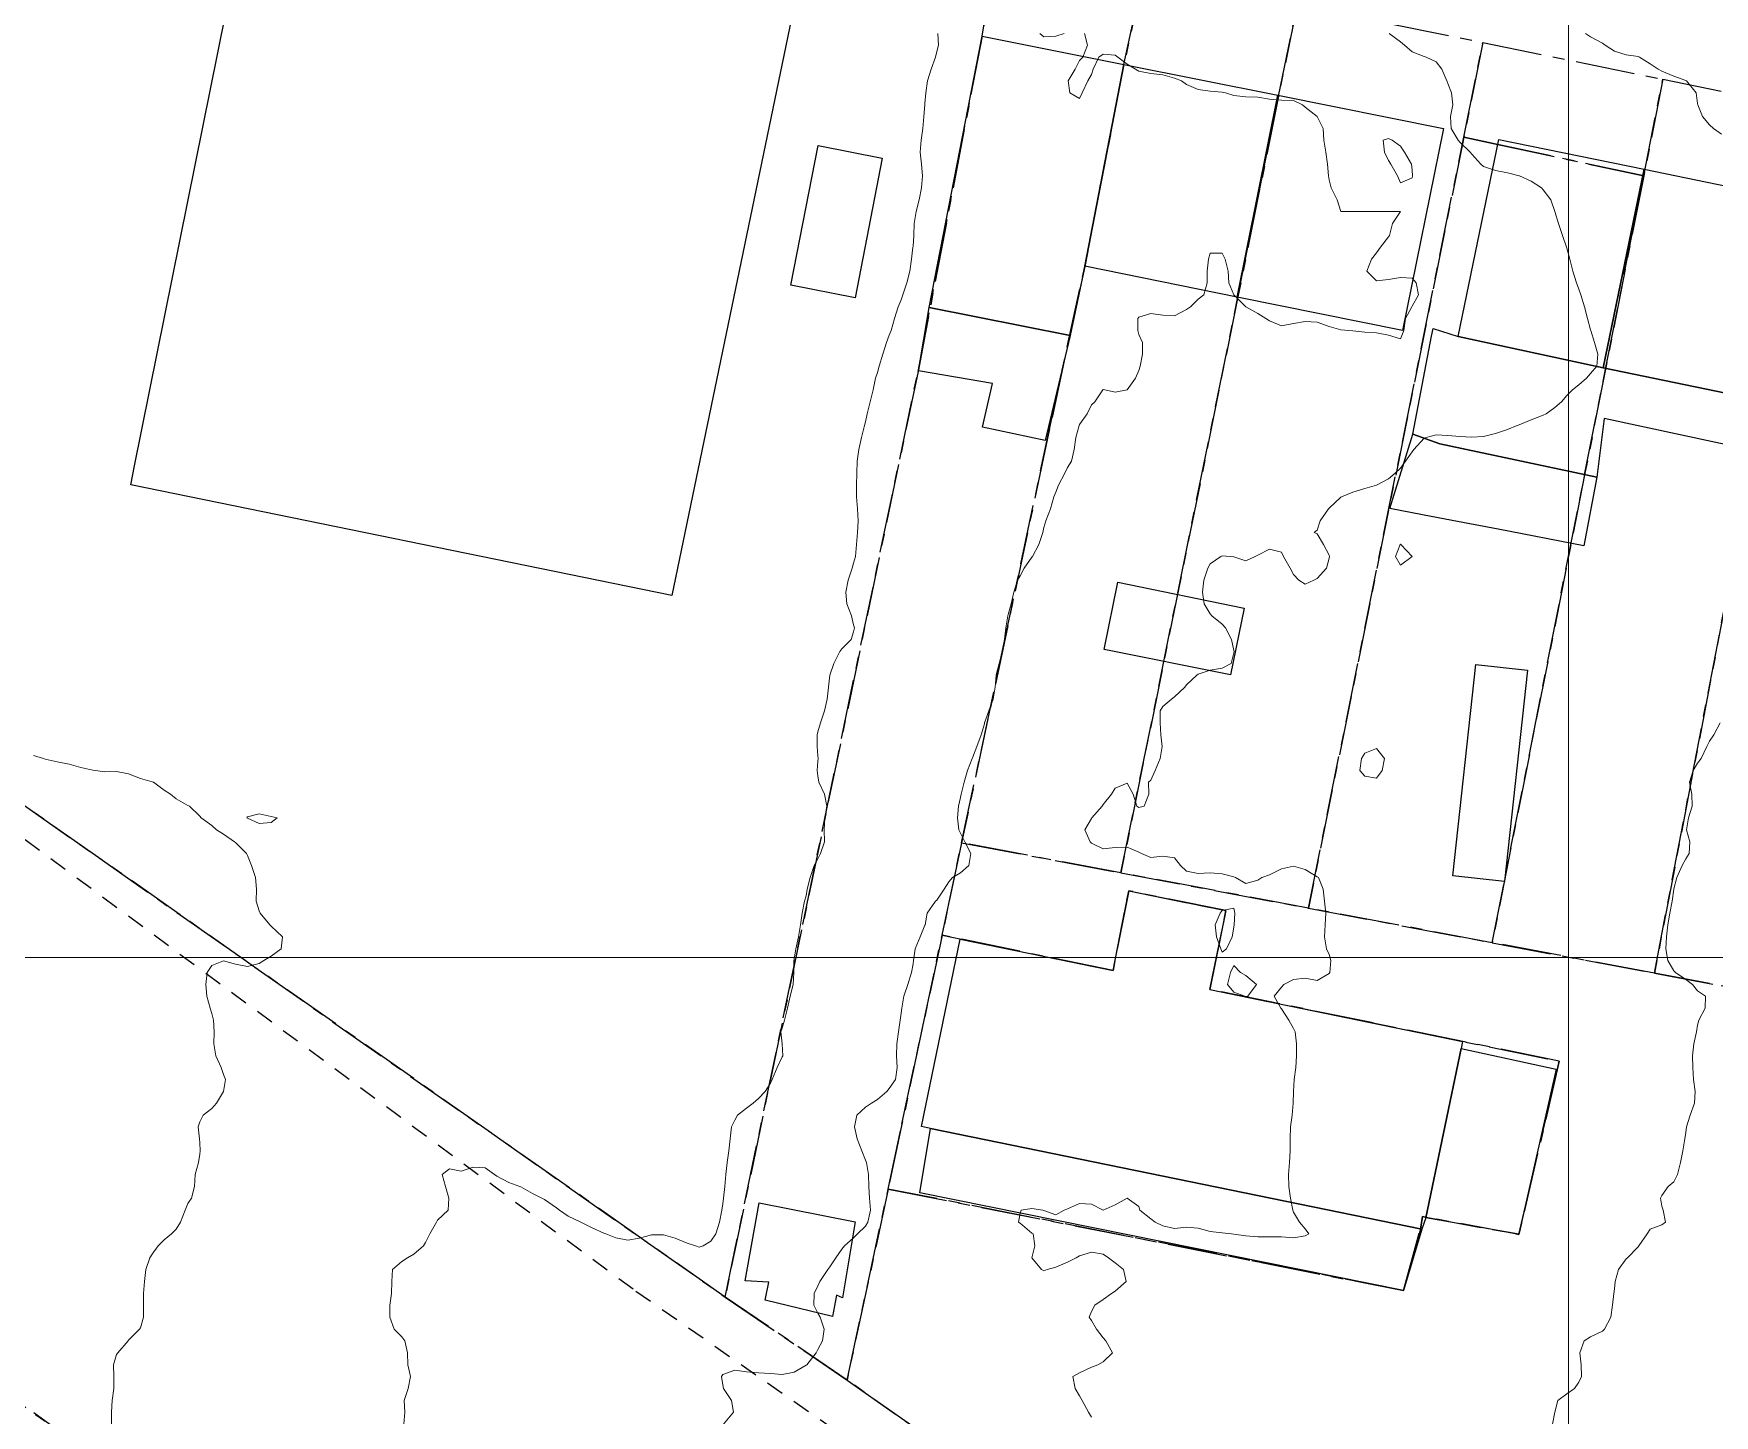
# Model space of a CAD drawing. Header units: centimetres. Extents: x 0 to 642158, y -847 to 649707.
# Drawn here: x 617502.3 to 617573, y 621468.1 to 621526.2 of the extents above; entities that cross this region are included whole.
import ezdxf

# ---------------------------------------------------------------- set-up
doc = ezdxf.new("R2010")
doc.units = ezdxf.units.CM
doc.header["$MEASUREMENT"] = 0
doc.linetypes.add('CENTERX2', pattern=[4, 2.5, -0.5, 0.5, -0.5])
doc.linetypes.add('JIS_02_0.7', pattern=[1.35, 0.75, -0.6])
for name, color, linetype, lineweight in [('MEV_grille', 254, 'Continuous', 9), ('WAL_parcellaire agricole', 7, 'JIS_02_0.7', 25), ('WAL_topographie 0.5', 253, 'Continuous', 20)]:
    doc.layers.add(name, color=color, linetype=linetype, lineweight=lineweight)
doc.layers.add('SPW_batiments', color=7, linetype='Continuous')
doc.layers.add('SPW_parcellaire cadastral', color=7, linetype='CENTERX2', lineweight=25, true_color=0xff0542)

# ---------------------------------------------------------------- blocks, each defined once
blk = doc.blocks.new('*U114')
at = {"layer": 'MEV_grille', "transparency": 33554687}
blk.add_lwpolyline([(-1338.461, 0), (1338.461, 0)], dxfattribs=at)
blk = doc.blocks.new('*U115')
at = {"layer": 'MEV_grille', "color": 0, "linetype": 'ByBlock', "lineweight": -2, "transparency": 16777216}
blk.add_blockref('*U114', (0, -900), dxfattribs=at)
blk = doc.blocks.new('*U112')
at = {"layer": 'MEV_grille', "transparency": 33554687}
blk.add_lwpolyline([(0, 1825.476), (0, -1825.476)], dxfattribs=at)
blk = doc.blocks.new('*U113')
at = {"layer": 'MEV_grille', "color": 0, "linetype": 'ByBlock', "lineweight": -2, "transparency": 16777216}
blk.add_blockref('*U112', (2200, 0), dxfattribs=at)

msp = doc.modelspace()

# ---------------------------------------------------------------- linework, layer by layer
at = {"layer": 'SPW_batiments'}
for points in [[(617534.205, 621527.183), (617534.142, 621526.88), (617529.106, 621502.606), (617506.347, 621507.261), (617506.508, 621508.062), (617511.303, 621531.844), (617534.205, 621527.183)], [(617548.122, 621524.94), (617546.474, 621516.451), (617545.866, 621513.539), (617539.932, 621514.721), (617542.157, 621526.133), (617548.122, 621524.94)], [(617554.598, 621523.645), (617552.885, 621515.157), (617546.474, 621516.451), (617548.122, 621524.94), (617554.598, 621523.645)], [(617561.557, 621522.253), (617559.841, 621513.753), (617552.885, 621515.157), (617554.598, 621523.645), (617561.557, 621522.253)], [(617537.958, 621520.998), (617536.811, 621515.128), (617534.109, 621515.655), (617535.255, 621521.526), (617537.958, 621520.998)], [(617569.998, 621520.531), (617568.282, 621512.181), (617562.186, 621513.494), (617563.89, 621521.786), (617569.998, 621520.531)], [(617576.657, 621519.161), (617575.008, 621510.797), (617574.721, 621510.856), (617568.282, 621512.181), (617569.998, 621520.531), (617576.657, 621519.161)], [(617545.866, 621513.539), (617544.809, 621509.118), (617542.175, 621509.683), (617542.592, 621511.517), (617539.475, 621512.058), (617539.932, 621514.721), (617545.866, 621513.539)], [(617562.186, 621513.494), (617568.282, 621512.181), (617574.721, 621510.856), (617575.008, 621510.797), (617574.709, 621508.671), (617568.325, 621510.054), (617568.009, 621507.586), (617561.409, 621508.986), (617560.275, 621509.385), (617561.061, 621513.506), (617561.124, 621513.836), (617562.186, 621513.494)], [(617563.868, 621505.391), (617561.929, 621505.764), (617560.681, 621506.004), (617559.309, 621506.268), (617560.275, 621509.386), (617561.409, 621508.986), (617568.009, 621507.587), (617567.464, 621504.699), (617563.868, 621505.391)], [(617553.176, 621502.069), (617552.61, 621499.269), (617547.293, 621500.334), (617547.86, 621503.168), (617553.176, 621502.069)], [(617564.132, 621490.57), (617561.949, 621490.808), (617562.918, 621499.701), (617565.101, 621499.463), (617564.132, 621490.57)], [(617552.411, 621489.352), (617551.728, 621486.035), (617562.362, 621483.853), (617562.299, 621483.552), (617560.817, 621476.435), (617560.653, 621475.948), (617539.981, 621480.191), (617539.613, 621480.267), (617541.228, 621488.15), (617547.662, 621486.834), (617548.327, 621490.184), (617552.411, 621489.352)], [(617566.295, 621482.687), (617564.729, 621475.736), (617560.817, 621476.435), (617562.299, 621483.552), (617566.295, 621482.687)], [(617560.653, 621475.948), (617559.879, 621473.37), (617539.529, 621477.483), (617539.981, 621480.191), (617560.653, 621475.948)], [(617536.813, 621476.267), (617536.279, 621473.067), (617536.029, 621473.183), (617535.864, 621472.283), (617533.029, 621472.967), (617533.179, 621473.717), (617532.196, 621473.783), (617532.779, 621477.067), (617536.813, 621476.267)]]:
    msp.add_lwpolyline(points, dxfattribs=at)
at = {"layer": 'SPW_parcellaire cadastral'}
for points in [[(617439.517, 621537.504), (617436.492, 621540.114), (617439.189, 621543.82), (617446.498, 621549.642), (617542.79, 621530.025), (617542.157, 621526.132), (617539.459, 621512.032), (617531.346, 621473.099), (617439.517, 621537.504)], [(617671.264, 621373.869), (617653.06, 621358.485), (617454.636, 621502.88), (617429.077, 621521.494), (617439.517, 621537.504), (617531.346, 621473.099), (617536.473, 621469.607), (617572.364, 621444.35), (617578.348, 621439.835), (617601.291, 621423.317), (617615.532, 621413.339), (617638.572, 621396.229), (617671.264, 621373.869)], [(617541.294, 621492.2), (617540.471, 621488.314), (617538.784, 621480.363), (617538.206, 621477.642), (617536.473, 621469.607), (617531.346, 621473.099), (617539.459, 621512.032), (617542.157, 621526.132), (617542.79, 621530.025), (617548.946, 621528.77), (617548.122, 621524.939), (617546.474, 621516.45), (617544.892, 621509.15), (617541.294, 621492.2)], [(617541.294, 621492.2), (617544.892, 621509.15), (617546.474, 621516.45), (617548.122, 621524.939), (617548.946, 621528.77), (617555.407, 621527.454), (617554.625, 621523.601), (617552.912, 621515.161), (617547.995, 621490.939), (617541.294, 621492.2)], [(617547.995, 621490.939), (617552.912, 621515.161), (617554.625, 621523.601), (617555.407, 621527.454), (617563.217, 621525.863), (617562.414, 621521.878), (617555.883, 621489.455), (617547.995, 621490.939)], [(617562.414, 621521.878), (617563.217, 621525.863), (617570.789, 621524.32), (617569.986, 621520.255), (617563.772, 621521.593), (617562.414, 621521.878)], [(617400.462, 621418.735), (617391.02, 621426.366), (617388.172, 621428.262), (617374.762, 621437.189), (617369.563, 621440.651), (617364.802, 621443.929), (617359.718, 621447.446), (617352.634, 621452.361), (617348.8, 621455.044), (617345.183, 621457.594), (617341.383, 621460.26), (617337.216, 621463.193), (617349.494, 621472.884), (617407.131, 621518.652), (617415.374, 621525.368), (617420.293, 621521.959), (617423.462, 621519.763), (617426.503, 621517.656), (617429.077, 621521.494), (617454.636, 621502.88), (617653.06, 621358.485), (617541.325, 621322.196), (617400.462, 621418.735)], [(617577.36, 621522.982), (617576.604, 621518.887), (617575.057, 621510.821), (617570.433, 621486.718), (617563.609, 621488.002), (617567.5, 621507.684), (617568.392, 621512.192), (617569.986, 621520.255), (617570.789, 621524.32), (617577.36, 621522.982)], [(617577.36, 621522.982), (617584.09, 621521.61), (617583.248, 621517.464), (617581.599, 621509.474), (617576.687, 621485.541), (617570.433, 621486.718), (617575.057, 621510.821), (617576.604, 621518.887), (617577.36, 621522.982)], [(617555.883, 621489.455), (617562.414, 621521.878), (617563.772, 621521.593), (617569.986, 621520.255), (617568.392, 621512.192), (617567.5, 621507.684), (617563.609, 621488.002), (617555.883, 621489.455)], [(617540.471, 621488.314), (617541.294, 621492.2), (617547.995, 621490.939), (617555.883, 621489.455), (617563.609, 621488.002), (617570.433, 621486.718), (617576.687, 621485.541)], [(617573.094, 621447.454), (617572.364, 621444.35), (617536.473, 621469.607), (617538.206, 621477.642), (617559.879, 621473.369), (617560.593, 621475.959), (617560.677, 621476.483), (617564.729, 621475.735), (617566.434, 621483.017), (617551.728, 621486.034), (617552.411, 621489.351), (617548.327, 621490.183), (617547.662, 621486.833), (617540.471, 621488.314)], [(617540.471, 621488.314), (617547.662, 621486.833), (617548.327, 621490.183), (617552.411, 621489.351), (617551.728, 621486.034), (617566.434, 621483.017), (617564.729, 621475.735), (617560.677, 621476.483), (617560.593, 621475.959), (617559.879, 621473.369), (617538.206, 621477.642), (617538.784, 621480.363), (617540.471, 621488.314)]]:
    msp.add_lwpolyline(points, dxfattribs=at)
at = {"layer": 'WAL_parcellaire agricole'}
msp.add_lwpolyline([(617414.992, 621524.534), (617429.092, 621515.736), (617438.79, 621539.137), (617452.288, 621548.438), (617468.788, 621545.69), (617466.539, 621538.69), (617459.539, 621540.189), (617457.99, 621531.639), (617461.04, 621529.69), (617457.391, 621525.239), (617527.597, 621473.348), (617628.904, 621402.76), (617639.105, 621395.562), (617672.807, 621373.966)], dxfattribs=at)
at = {"layer": 'WAL_topographie 0.5'}
for points in [[(617540.293, 621526.25), (617540.317, 621525.75), (617540.25, 621525.493), (617540.192, 621525.25), (617540.015, 621524.75), (617539.862, 621524.25), (617539.782, 621523.75), (617539.75, 621523.306), (617539.746, 621523.25), (617539.702, 621522.75), (617539.658, 621522.25), (617539.591, 621521.75), (617539.554, 621521.25), (617539.604, 621520.75), (617539.649, 621520.25), (617539.601, 621519.75), (617539.501, 621519.25), (617539.382, 621518.75), (617539.292, 621518.25), (617539.278, 621517.75), (617539.25, 621517.288), (617539.248, 621517.25), (617539.183, 621516.75), (617539.114, 621516.25), (617538.996, 621515.75), (617538.827, 621515.25), (617538.75, 621515.041), (617538.622, 621514.75), (617538.475, 621514.25), (617538.325, 621513.75), (617538.25, 621513.553), (617538.128, 621513.25), (617537.974, 621512.75), (617537.821, 621512.25), (617537.75, 621511.985), (617537.673, 621511.75), (617537.57, 621511.25), (617537.452, 621510.75), (617537.321, 621510.25), (617537.25, 621509.906), (617537.207, 621509.75), (617537.086, 621509.25), (617536.967, 621508.75), (617536.897, 621508.25), (617536.888, 621507.75), (617536.872, 621507.25), (617536.876, 621506.75), (617536.918, 621506.25), (617536.94, 621505.75), (617536.914, 621505.25), (617536.879, 621504.75), (617536.823, 621504.25), (617536.75, 621503.967), (617536.688, 621503.75), (617536.526, 621503.25), (617536.425, 621502.75), (617536.47, 621502.25), (617536.657, 621501.75), (617536.75, 621501.375), (617536.783, 621501.25), (617536.75, 621501.073), (617536.654, 621500.75), (617536.25, 621500.367), (617536.172, 621500.25), (617535.921, 621499.75), (617535.75, 621499.25), (617535.75, 621499.25), (617535.7, 621498.75), (617535.64, 621498.25), (617535.522, 621497.75), (617535.357, 621497.25), (617535.25, 621496.875), (617535.217, 621496.75), (617535.218, 621496.25), (617535.25, 621495.861), (617535.265, 621495.75), (617535.25, 621495.639), (617535.218, 621495.25), (617535.25, 621495.016), (617535.291, 621494.75), (617535.525, 621494.25), (617535.622, 621493.75), (617535.539, 621493.25), (617535.519, 621492.75), (617535.521, 621492.25), (617535.354, 621491.75), (617535.25, 621491.527), (617535.085, 621491.25), (617534.918, 621490.75), (617534.802, 621490.25), (617534.75, 621489.979), (617534.685, 621489.75), (617534.592, 621489.25), (617534.519, 621488.75), (617534.436, 621488.25), (617534.327, 621487.75), (617534.25, 621487.31), (617534.234, 621487.25), (617534.236, 621486.75), (617534.204, 621486.25), (617534.082, 621485.75), (617533.975, 621485.25), (617533.837, 621484.75), (617533.75, 621484.406), (617533.694, 621484.25), (617533.75, 621483.75), (617533.75, 621483.75), (617533.771, 621483.25), (617533.75, 621483.2), (617533.536, 621482.75), (617533.319, 621482.25), (617533.25, 621482.093), (617533.035, 621481.75), (617532.75, 621481.444), (617532.522, 621481.25), (617532.25, 621481.037), (617531.871, 621480.75), (617531.75, 621480.54), (617531.619, 621480.25), (617531.556, 621479.75), (617531.497, 621479.25), (617531.434, 621478.75), (617531.376, 621478.25), (617531.329, 621477.75), (617531.278, 621477.25), (617531.25, 621477.023), (617531.214, 621476.75), (617531.111, 621476.25), (617530.949, 621475.75), (617530.75, 621475.441), (617530.429, 621475.25), (617530.25, 621475.201), (617530.099, 621475.25), (617529.75, 621475.365), (617529.25, 621475.569), (617528.75, 621475.71), (617528.25, 621475.709), (617527.75, 621475.577), (617527.25, 621475.492), (617526.75, 621475.595), (617526.331, 621475.75), (617526.25, 621475.78), (617525.75, 621476.003), (617525.275, 621476.25), (617525.25, 621476.263), (617524.75, 621476.5), (617524.377, 621476.75), (617524.25, 621476.852), (617523.75, 621477.194), (617523.638, 621477.25), (617523.25, 621477.447), (617522.75, 621477.736), (617522.712, 621477.75), (617522.25, 621477.92), (617521.75, 621478.183), (617521.639, 621478.25), (617521.25, 621478.526), (617520.75, 621478.562), (617520.25, 621478.39), (617519.75, 621478.487), (617519.45, 621478.25), (617519.583, 621477.75), (617519.721, 621477.25), (617519.697, 621476.75), (617519.25, 621476.325), (617519.21, 621476.25), (617518.928, 621475.75), (617518.75, 621475.387), (617518.653, 621475.25), (617518.25, 621474.903), (617517.988, 621474.75), (617517.75, 621474.594), (617517.357, 621474.25), (617517.327, 621473.75), (617517.31, 621473.25), (617517.25, 621472.75), (617517.25, 621472.25), (617517.425, 621471.75), (617517.75, 621471.425), (617517.867, 621471.25), (617517.981, 621470.75), (617518, 621470.25), (617518.112, 621469.75), (617518.009, 621469.25), (617517.852, 621468.75), (617517.87, 621468.25), (617517.828, 621467.75)], [(617546.464, 621526.25), (617546.592, 621525.75), (617546.39, 621525.25), (617546.25, 621525.104), (617546.073, 621524.75), (617545.773, 621524.25), (617545.85, 621523.75), (617546.25, 621523.515), (617546.364, 621523.75), (617546.6, 621524.25), (617546.75, 621524.515), (617546.821, 621524.75), (617547.071, 621525.25), (617547.25, 621525.375), (617547.75, 621525.327), (617547.866, 621525.25), (617548.25, 621524.96), (617548.614, 621524.75), (617548.75, 621524.656), (617549.25, 621524.566), (617549.75, 621524.502), (617550.25, 621524.366), (617550.538, 621524.25), (617550.75, 621524.104), (617551.25, 621523.887), (617551.75, 621523.813), (617552.25, 621523.782), (617552.387, 621523.75), (617552.75, 621523.629), (617553.25, 621523.576), (617553.75, 621523.564), (617554.25, 621523.476), (617554.75, 621523.442), (617555.25, 621523.426), (617555.63, 621523.25), (617555.75, 621523.143), (617556.25, 621522.75), (617556.25, 621522.75), (617556.5, 621522.25), (617556.533, 621521.75), (617556.614, 621521.25), (617556.682, 621520.75), (617556.726, 621520.25), (617556.75, 621520.083), (617556.841, 621519.75), (617557.083, 621519.25), (617557.25, 621518.75), (617557.75, 621518.75), (617558.25, 621518.75), (617558.75, 621518.75), (617559.25, 621518.75), (617559.75, 621518.75), (617559.75, 621518.75), (617559.75, 621518.75), (617559.417, 621518.25), (617559.286, 621517.75), (617559.25, 621517.691), (617558.909, 621517.25), (617558.75, 621517.017), (617558.528, 621516.75), (617558.344, 621516.25), (617558.75, 621515.844), (617559.25, 621515.898), (617559.75, 621515.982), (617560.25, 621515.954), (617560.417, 621515.75), (617560.508, 621515.25), (617560.25, 621514.779), (617560.229, 621514.75), (617559.96, 621514.25), (617559.895, 621513.75), (617559.75, 621513.404), (617559.25, 621513.556), (617558.75, 621513.659), (617558.25, 621513.685), (617557.75, 621513.737), (617557.583, 621513.75), (617557.25, 621513.782), (617556.75, 621513.921), (617556.25, 621514.097), (617555.75, 621514.136), (617555.25, 621514.052), (617554.75, 621513.954), (617554.25, 621514.156), (617554.083, 621514.25), (617553.75, 621514.464), (617553.25, 621514.75), (617553.25, 621514.75), (617552.75, 621515.25), (617552.75, 621515.25), (617552.536, 621515.75), (617552.5, 621516.25), (617552.375, 621516.75), (617552.25, 621517), (617551.75, 621517), (617551.683, 621516.75), (617551.625, 621516.25), (617551.625, 621515.75), (617551.481, 621515.25), (617551.25, 621515.063), (617550.917, 621514.75), (617550.75, 621514.636), (617550.25, 621514.365), (617549.75, 621514.393), (617549.25, 621514.466), (617548.75, 621514.318), (617548.7, 621514.25), (617548.704, 621513.75), (617548.75, 621513.583), (617548.9, 621513.25), (617548.895, 621512.75), (617548.81, 621512.25), (617548.75, 621512.062), (617548.603, 621511.75), (617548.25, 621511.25), (617548.25, 621511.25), (617547.75, 621511.159), (617547.321, 621511.25), (617547.25, 621511.271), (617547.236, 621511.25), (617546.891, 621510.75), (617546.75, 621510.618), (617546.574, 621510.25), (617546.25, 621509.799), (617546.231, 621509.75), (617546.098, 621509.25), (617546.024, 621508.75), (617545.92, 621508.25), (617545.75, 621507.987), (617545.635, 621507.75), (617545.363, 621507.25), (617545.25, 621506.947), (617545.177, 621506.75), (617545.03, 621506.25), (617544.831, 621505.75), (617544.75, 621505.467), (617544.708, 621505.25), (617544.542, 621504.75), (617544.27, 621504.25), (617544.25, 621504.218), (617543.925, 621503.75), (617543.75, 621503.433), (617543.648, 621503.25), (617543.487, 621502.75), (617543.38, 621502.25), (617543.25, 621501.8), (617543.238, 621501.75), (617543.16, 621501.25), (617543.091, 621500.75), (617542.994, 621500.25), (617542.871, 621499.75), (617542.75, 621499.271), (617542.745, 621499.25), (617542.71, 621498.75), (617542.627, 621498.25), (617542.432, 621497.75), (617542.262, 621497.25), (617542.25, 621497.214), (617542.114, 621496.75), (617541.934, 621496.25), (617541.75, 621495.783), (617541.736, 621495.75), (617541.545, 621495.25), (617541.401, 621494.75), (617541.277, 621494.25), (617541.25, 621494.114), (617541.167, 621493.75), (617541.116, 621493.25), (617541.174, 621492.75), (617541.25, 621492.604), (617541.434, 621492.25), (617541.677, 621491.75), (617541.599, 621491.25), (617541.25, 621490.944), (617540.908, 621490.75), (617540.75, 621490.564), (617540.557, 621490.25), (617540.25, 621489.797), (617540.199, 621489.75), (617539.845, 621489.25), (617539.756, 621488.75), (617539.75, 621488.738), (617539.546, 621488.25), (617539.344, 621487.75), (617539.276, 621487.25), (617539.25, 621487.11), (617539.187, 621486.75), (617539.027, 621486.25), (617538.869, 621485.75), (617538.772, 621485.25), (617538.75, 621485.044), (617538.715, 621484.75), (617538.644, 621484.25), (617538.571, 621483.75), (617538.554, 621483.25), (617538.586, 621482.75), (617538.513, 621482.25), (617538.25, 621481.873), (617538.147, 621481.75), (617537.75, 621481.413), (617537.496, 621481.25), (617537.25, 621481.081), (617536.885, 621480.75), (617536.781, 621480.25), (617536.9, 621479.75), (617537.097, 621479.25), (617537.25, 621478.857), (617537.288, 621478.75), (617537.375, 621478.25), (617537.385, 621477.75), (617537.416, 621477.25), (617537.457, 621476.75), (617537.355, 621476.25), (617537.25, 621476.075), (617536.921, 621475.75), (617536.75, 621475.595), (617536.368, 621475.25), (617536.25, 621475.112), (617536.003, 621474.75), (617535.75, 621474.375), (617535.667, 621474.25), (617535.335, 621473.75), (617535.25, 621473.568), (617535.089, 621473.25), (617535.079, 621472.75), (617535.25, 621472.426), (617535.348, 621472.25), (617535.512, 621471.75), (617535.445, 621471.25), (617535.25, 621470.886), (617535.175, 621470.75), (617534.787, 621470.25), (617534.75, 621470.226), (617534.25, 621469.942), (617533.75, 621469.843), (617533.25, 621469.877), (617532.75, 621469.91), (617532.25, 621469.953), (617531.75, 621470.019), (617531.25, 621469.84), (617531.189, 621469.75), (617531.25, 621469.4), (617531.284, 621469.25), (617531.618, 621468.75), (617531.696, 621468.25), (617531.279, 621467.75)], [(617559.28, 621526.25), (617559.75, 621525.896), (617559.919, 621525.75), (617560.25, 621525.467), (617560.75, 621525.28), (617560.833, 621525.25), (617561.25, 621525.053), (617561.497, 621524.75), (617561.701, 621524.25), (617561.75, 621524.135), (617561.902, 621523.75), (617561.959, 621523.25), (617561.863, 621522.75), (617561.889, 621522.25), (617562.177, 621521.75), (617562.25, 621521.673), (617562.687, 621521.25), (617562.75, 621521.163), (617563.132, 621520.75), (617563.25, 621520.652), (617563.75, 621520.482), (617564.25, 621520.377), (617564.75, 621520.253), (617564.763, 621520.25), (617565.25, 621520.033), (617565.69, 621519.75), (617565.75, 621519.674), (617566.081, 621519.25), (617566.25, 621518.75), (617566.25, 621518.75), (617566.394, 621518.25), (617566.569, 621517.75), (617566.742, 621517.25), (617566.75, 621517.221), (617566.875, 621516.75), (617567.004, 621516.25), (617567.158, 621515.75), (617567.25, 621515.488), (617567.335, 621515.25), (617567.488, 621514.75), (617567.623, 621514.25), (617567.75, 621513.779), (617567.758, 621513.75), (617567.917, 621513.25), (617568.048, 621512.75), (617568.006, 621512.25), (617567.75, 621511.936), (617567.583, 621511.75), (617567.25, 621511.467), (617566.987, 621511.25), (617566.75, 621511.019), (617566.522, 621510.75), (617566.25, 621510.514), (617565.882, 621510.25), (617565.75, 621510.192), (617565.25, 621509.989), (617564.75, 621509.784), (617564.662, 621509.75), (617564.25, 621509.591), (617563.75, 621509.417), (617563.25, 621509.295), (617562.75, 621509.268), (617562.25, 621509.292), (617561.75, 621509.336), (617561.25, 621509.363), (617560.827, 621509.25), (617560.75, 621509.222), (617560.318, 621508.75), (617560.25, 621508.647), (617559.971, 621508.25), (617559.75, 621507.955), (617559.523, 621507.75), (617559.25, 621507.517), (617558.75, 621507.25), (617558.75, 621507.25), (617558.25, 621507.105), (617557.75, 621506.958), (617557.274, 621506.75), (617557.25, 621506.738), (617556.75, 621506.28), (617556.724, 621506.25), (617556.368, 621505.75), (617556.25, 621505.35), (617556.125, 621505.25), (617556.25, 621505.204), (617556.52, 621504.75), (617556.75, 621504.303), (617556.762, 621504.25), (617556.75, 621504.173), (617556.644, 621503.75), (617556.25, 621503.323), (617556.11, 621503.25), (617555.75, 621503.083), (617555.477, 621503.25), (617555.25, 621503.484), (617555.111, 621503.75), (617554.831, 621504.25), (617554.75, 621504.425), (617554.25, 621504.559), (617553.75, 621504.302), (617553.635, 621504.25), (617553.25, 621504.058), (617552.75, 621504.233), (617552.583, 621504.25), (617552.25, 621504.276), (617552.2, 621504.25), (617551.75, 621503.94), (617551.644, 621503.75), (617551.486, 621503.25), (617551.429, 621502.75), (617551.495, 621502.25), (617551.75, 621501.836), (617551.824, 621501.75), (617552.25, 621501.405), (617552.391, 621501.25), (617552.644, 621500.75), (617552.75, 621500.292), (617552.756, 621500.25), (617552.75, 621500.194), (617552.629, 621499.75), (617552.25, 621499.545), (617551.75, 621499.47), (617551.25, 621499.294), (617551.19, 621499.25), (617550.75, 621498.843), (617550.679, 621498.75), (617550.25, 621498.345), (617550.125, 621498.25), (617549.75, 621497.932), (617549.65, 621497.75), (617549.643, 621497.25), (617549.679, 621496.75), (617549.731, 621496.25), (617549.65, 621495.75), (617549.434, 621495.25), (617549.25, 621494.838), (617549.15, 621494.75), (617549.173, 621494.25), (617548.972, 621493.75), (617548.75, 621493.694), (617548.67, 621493.75), (617548.511, 621494.25), (617548.25, 621494.712), (617547.75, 621494.5), (617547.596, 621494.25), (617547.25, 621493.811), (617547.201, 621493.75), (617546.764, 621493.25), (617546.75, 621493.226), (617546.472, 621492.75), (617546.701, 621492.25), (617546.75, 621492.195), (617547.25, 621491.95), (617547.75, 621492.005), (617548.25, 621492.021), (617548.75, 621491.81), (617548.859, 621491.75), (617549.25, 621491.59), (617549.75, 621491.636), (617550.25, 621491.578), (617550.494, 621491.25), (617550.75, 621491.011), (617551.25, 621490.917), (617551.75, 621490.939), (617552.25, 621490.902), (617552.75, 621490.768), (617552.817, 621490.75), (617553.25, 621490.49), (617553.75, 621490.638), (617553.923, 621490.75), (617554.25, 621490.862), (617554.75, 621491.102), (617555.25, 621491.219), (617555.75, 621491.075), (617556.25, 621490.778), (617556.303, 621490.75), (617556.5, 621490.25), (617556.553, 621489.75), (617556.617, 621489.25), (617556.583, 621488.75), (617556.553, 621488.25), (617556.645, 621487.75), (617556.75, 621487.51), (617556.822, 621487.25), (617556.776, 621486.75), (617556.75, 621486.704), (617556.25, 621486.408), (617555.75, 621486.507), (617555.25, 621486.451), (617554.841, 621486.25), (617554.75, 621486.125), (617554.44, 621485.75), (617554.726, 621485.25), (617554.75, 621485.222), (617555.054, 621484.75), (617555.25, 621484.395), (617555.325, 621484.25), (617555.375, 621483.75), (617555.375, 621483.25), (617555.345, 621482.75), (617555.282, 621482.25), (617555.25, 621481.75), (617555.25, 621481.749), (617555.24, 621481.25), (617555.191, 621480.75), (617555.127, 621480.25), (617555.106, 621479.75), (617555.112, 621479.25), (617555.087, 621478.75), (617555.048, 621478.25), (617555.058, 621477.75), (617555.121, 621477.25), (617555.227, 621476.75), (617555.25, 621476.667), (617555.5, 621476.25), (617555.75, 621475.972), (617555.893, 621475.75), (617555.75, 621475.667), (617555.25, 621475.589), (617554.75, 621475.637), (617554.25, 621475.636), (617553.75, 621475.628), (617553.25, 621475.667), (617552.75, 621475.739), (617552.639, 621475.75), (617552.25, 621475.792), (617551.75, 621475.85), (617551.25, 621475.992), (617550.75, 621476.032), (617550.25, 621475.982), (617549.75, 621476.096), (617549.436, 621476.25), (617549.25, 621476.386), (617548.786, 621476.75), (617548.75, 621476.904), (617548.25, 621477.25), (617547.75, 621476.977), (617547.25, 621476.75), (617547.25, 621476.75), (617547.25, 621476.75), (617546.75, 621477), (617546.25, 621477.037), (617545.75, 621476.806), (617545.6, 621476.75), (617545.25, 621476.55), (617544.75, 621476.735), (617544.708, 621476.75), (617544.25, 621476.825), (617543.792, 621476.75), (617543.75, 621476.625), (617543.692, 621476.25), (617543.75, 621476.2), (617544.25, 621475.785), (617544.298, 621475.75), (617544.367, 621475.25), (617544.25, 621474.75), (617544.65, 621474.25), (617544.75, 621474.196), (617544.887, 621474.25), (617545.25, 621474.353), (617545.75, 621474.563), (617546.11, 621474.75), (617546.25, 621474.83), (617546.75, 621474.985), (617547.25, 621474.906), (617547.477, 621474.75), (617547.75, 621474.539), (617548.101, 621474.25), (617548.217, 621473.75), (617547.75, 621473.346), (617547.599, 621473.25), (617547.25, 621472.994), (617546.895, 621472.75), (617546.75, 621472.485), (617546.657, 621472.25), (617546.75, 621472.117), (617546.97, 621471.75), (617547.25, 621471.382), (617547.356, 621471.25), (617547.638, 621470.75), (617547.25, 621470.372), (617547.023, 621470.25), (617546.75, 621470.143), (617546.25, 621469.91), (617545.967, 621469.75), (617546.067, 621469.25), (617546.25, 621468.944), (617546.371, 621468.75), (617546.632, 621468.25), (617546.75, 621468.052)], [(617544.59, 621526.25), (617544.75, 621526.107), (617545.25, 621526.134), (617545.604, 621526.25)], [(617567.542, 621526.25), (617567.75, 621526.097), (617568.25, 621525.841), (617568.365, 621525.75), (617568.75, 621525.494), (617569.25, 621525.341), (617569.75, 621525.273), (617569.801, 621525.25), (617570.25, 621524.968), (617570.598, 621524.75), (617570.75, 621524.657), (617571.25, 621524.454), (617571.75, 621524.271), (617571.786, 621524.25), (617572.196, 621523.75), (617572.25, 621523.296), (617572.255, 621523.25), (617572.453, 621522.75), (617572.75, 621522.395), (617572.913, 621522.25), (617573.25, 621522.007)], [(617560.26, 621520.25), (617560.25, 621520.167), (617559.75, 621519.964), (617559.625, 621520.25), (617559.35, 621520.75), (617559.25, 621520.904), (617559.077, 621521.25), (617559.031, 621521.75), (617559.25, 621521.828), (617559.402, 621521.75), (617559.75, 621521.5), (617559.92, 621521.25), (617560.221, 621520.75), (617560.25, 621520.5), (617560.26, 621520.25)], [(617560.25, 621504.25), (617560.25, 621504.25), (617559.75, 621503.886), (617559.55, 621504.25), (617559.736, 621504.75), (617559.75, 621504.761), (617559.771, 621504.75), (617560.25, 621504.25), (617560.25, 621504.25)], [(617573.199, 621497.25), (617572.936, 621496.75), (617572.75, 621496.485), (617572.643, 621496.25), (617572.398, 621495.75), (617572.25, 621495.559), (617572.064, 621495.25), (617571.915, 621494.75), (617572.006, 621494.25), (617572.027, 621493.75), (617571.862, 621493.25), (617571.785, 621492.75), (617571.922, 621492.25), (617571.899, 621491.75), (617571.75, 621491.529), (617571.602, 621491.25), (617571.372, 621490.75), (617571.25, 621490.264), (617571.247, 621490.25), (617571.18, 621489.75), (617571.083, 621489.25), (617570.994, 621488.75), (617570.943, 621488.25), (617570.918, 621487.75), (617571.003, 621487.25), (617571.25, 621486.812), (617571.316, 621486.75), (617571.75, 621486.451), (617572.032, 621486.25), (617572.25, 621485.977), (617572.583, 621485.75), (617572.571, 621485.25), (617572.297, 621484.75), (617572.25, 621484.536), (617572.202, 621484.25), (617572.093, 621483.75), (617572.033, 621483.25), (617572.051, 621482.75), (617572.076, 621482.25), (617572.148, 621481.75), (617572.125, 621481.25), (617571.941, 621480.75), (617571.778, 621480.25), (617571.75, 621480.019), (617571.71, 621479.75), (617571.63, 621479.25), (617571.534, 621478.75), (617571.406, 621478.25), (617571.25, 621477.942), (617571.007, 621477.75), (617570.75, 621477.37), (617570.694, 621477.25), (617570.75, 621476.917), (617570.802, 621476.75), (617570.897, 621476.25), (617570.75, 621476.136), (617570.25, 621475.958), (617570.125, 621475.75), (617569.782, 621475.25), (617569.75, 621475.212), (617569.299, 621474.75), (617569.25, 621474.7), (617568.917, 621474.25), (617568.778, 621473.75), (617568.75, 621473.45), (617568.721, 621473.25), (617568.665, 621472.75), (617568.6, 621472.25), (617568.329, 621471.75), (617568.25, 621471.656), (617567.75, 621471.421), (617567.477, 621471.25), (617567.297, 621470.75), (617567.356, 621470.25), (617567.367, 621469.75), (617567.25, 621469.517), (617567.072, 621469.25), (617566.75, 621469.02), (617566.372, 621468.75), (617566.25, 621468.25), (617566.25, 621468.25), (617566.15, 621467.75)], [(617502.25, 621495.878), (617502.682, 621495.75), (617502.75, 621495.723), (617503.25, 621495.616), (617503.75, 621495.516), (617504.25, 621495.377), (617504.75, 621495.26), (617504.857, 621495.25), (617505.25, 621495.183), (617505.75, 621495.201), (617506.25, 621495.111), (617506.75, 621494.914), (617507.25, 621494.771), (617507.306, 621494.75), (617507.75, 621494.417), (617508.013, 621494.25), (617508.25, 621494.046), (617508.75, 621493.775), (617508.817, 621493.75), (617509.25, 621493.317), (617509.306, 621493.25), (617509.75, 621492.93), (617509.955, 621492.75), (617510.25, 621492.564), (617510.708, 621492.25), (617510.75, 621492.221), (617511.221, 621491.75), (617511.25, 621491.673), (617511.427, 621491.25), (617511.595, 621490.75), (617511.636, 621490.25), (617511.625, 621489.75), (617511.75, 621489.341), (617511.792, 621489.25), (617512.202, 621488.75), (617512.25, 621488.7), (617512.724, 621488.25), (617512.675, 621487.75), (617512.25, 621487.435), (617511.938, 621487.25), (617511.75, 621487.13), (617511.25, 621487.007), (617510.75, 621487.097), (617510.25, 621487.232), (617509.75, 621487.04), (617509.554, 621486.75), (617509.506, 621486.25), (617509.546, 621485.75), (617509.684, 621485.25), (617509.75, 621485.028), (617509.827, 621484.75), (617509.858, 621484.25), (617509.846, 621483.75), (617509.923, 621483.25), (617510.147, 621482.75), (617510.25, 621482.464), (617510.331, 621482.25), (617510.25, 621481.75), (617510.25, 621481.75), (617509.946, 621481.25), (617509.75, 621481.021), (617509.389, 621480.75), (617509.25, 621480.472), (617509.187, 621480.25), (617509.239, 621479.75), (617509.25, 621479.583), (617509.269, 621479.25), (617509.25, 621479.107), (617509.199, 621478.75), (617509.058, 621478.25), (617509.023, 621477.75), (617508.902, 621477.25), (617508.75, 621477.032), (617508.634, 621476.75), (617508.434, 621476.25), (617508.25, 621475.95), (617508.056, 621475.75), (617507.75, 621475.5), (617507.5, 621475.25), (617507.25, 621474.895), (617507.148, 621474.75), (617506.976, 621474.25), (617506.924, 621473.75), (617506.878, 621473.25), (617506.881, 621472.75), (617506.875, 621472.25), (617506.75, 621471.806), (617506.717, 621471.75), (617506.25, 621471.283), (617506.235, 621471.25), (617505.797, 621470.75), (617505.75, 621470.675), (617505.617, 621470.25), (617505.632, 621469.75), (617505.63, 621469.25), (617505.557, 621468.75), (617505.537, 621468.25), (617505.53, 621467.75)], [(617558.981, 621495.25), (617558.75, 621494.917), (617558.25, 621495), (617558.05, 621495.25), (617558.118, 621495.75), (617558.25, 621495.977), (617558.75, 621496.173), (617559.074, 621495.75), (617558.981, 621495.25)], [(617512.5, 621493.25), (617512.25, 621493.054), (617511.75, 621493.021), (617511.25, 621493.234), (617511.224, 621493.25), (617511.25, 621493.3), (617511.75, 621493.428), (617512.25, 621493.31), (617512.5, 621493.25)], [(617552.25, 621487.607), (617552.432, 621487.75), (617552.667, 621488.25), (617552.75, 621488.65), (617552.76, 621488.75), (617552.783, 621489.25), (617552.75, 621489.45), (617552.25, 621489.356), (617552.175, 621489.25), (617551.959, 621488.75), (617552.012, 621488.25), (617552.203, 621487.75), (617552.25, 621487.607)], [(617553.25, 621485.741), (617553.333, 621485.75), (617553.7, 621486.25), (617553.25, 621486.625), (617553.019, 621486.75), (617552.75, 621487.041), (617552.598, 621486.75), (617552.484, 621486.25), (617552.75, 621485.923), (617553.2, 621485.75), (617553.25, 621485.741)]]:
    msp.add_lwpolyline(points, dxfattribs=at)

# ---------------------------------------------------------------- block references
at = {"layer": 'MEV_grille', "transparency": 33554687}
for name, p in [('*U113', (615366.814, 620593.644)), ('*U115', (616669.481, 622387.381))]:
    msp.add_blockref(name, p, dxfattribs=at)

doc.saveas('drawing.dxf')
